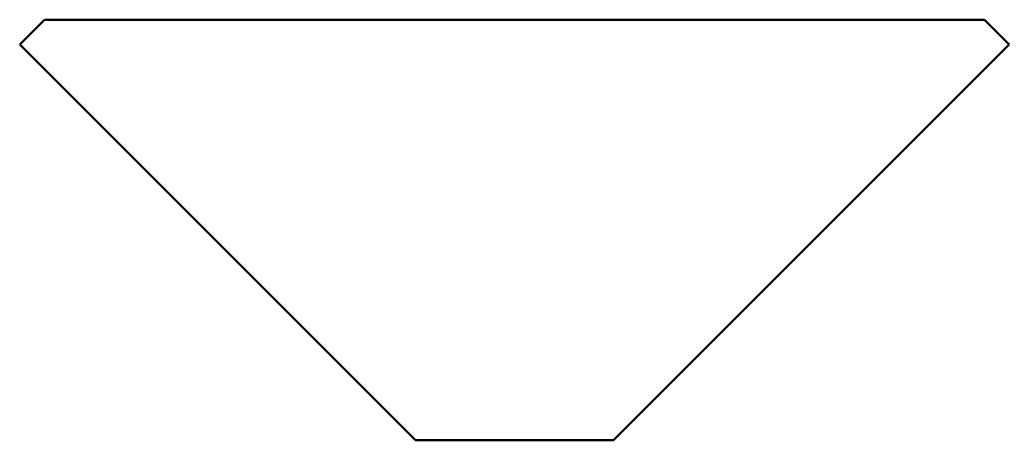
# Model space of a CAD drawing. Header units: millimetres. Extents: x 0 to 283, y 0 to 120.
import ezdxf

# ---------------------------------------------------------------- set-up
doc = ezdxf.new("R2010")
doc.units = ezdxf.units.MM
doc.layers.add('IV_OUTER_PROFILE', color=7, linetype='Continuous', lineweight=50)

msp = doc.modelspace()

# ---------------------------------------------------------------- linework, layer by layer
at = {"layer": 'IV_OUTER_PROFILE'}
for p, q in [((0, 113.14), (7.07, 120.21)), ((7.07, 120.21), (275.77, 120.21)), ((275.77, 120.21), (282.84, 113.14)), ((113.14, 0), (0, 113.14)), ((282.84, 113.14), (169.71, 0)), ((169.71, 0), (113.14, 0))]:
    msp.add_line(p, q, dxfattribs=at)

doc.saveas('drawing.dxf')
